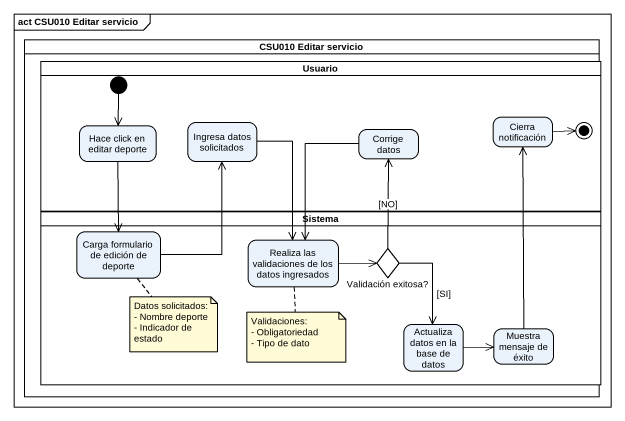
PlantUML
@startuml
mainframe act CSU010 Editar servicio
hide empty description
state "CSU010 Editar servicio" as CSU010_Editar_servicio <<partition>> {
  state Usuario <<partition>> {
    state "Hace click en editar deporte" as Hace_click_en_editar_deporte
    state "Ingresa datos solicitados" as Ingresa_datos_solicitados
    state "Corrige datos" as Corrige_datos
    state "Cierra notificación" as Cierra_notificación
    [*] --> Hace_click_en_editar_deporte
    Cierra_notificación -right-> [*]
  }
  state Sistema <<partition>> {
    state "Carga formulario de edición de deporte" as Carga_formulario_de_edición
    state "Realiza las validaciones de los datos ingresados" as Realiza_las_validaciones_de
    state "Validación exitosa?" as Validación_exitosa <<choice>>
    state "Actualiza datos en la base de datos" as Actualiza_datos_en_la_base
    state "Muestra mensaje de éxito" as Muestra_mensaje_de_éxito
  }
}
Hace_click_en_editar_deporte --> Carga_formulario_de_edición
Ingresa_datos_solicitados --> Realiza_las_validaciones_de
Corrige_datos --> Realiza_las_validaciones_de
Carga_formulario_de_edición -up-> Ingresa_datos_solicitados
Realiza_las_validaciones_de -right-> Validación_exitosa
Validación_exitosa -up-> Corrige_datos : [NO]
Validación_exitosa --> Actualiza_datos_en_la_base : [SI]
Actualiza_datos_en_la_base -right-> Muestra_mensaje_de_éxito
Muestra_mensaje_de_éxito -up-> Cierra_notificación
note bottom of Carga_formulario_de_edición
  Datos solicitados:
  - Nombre deporte
  - Indicador de estado
end note
note bottom of Realiza_las_validaciones_de
  Validaciones:
  - Obligatoriedad
  - Tipo de dato
end note
@enduml
